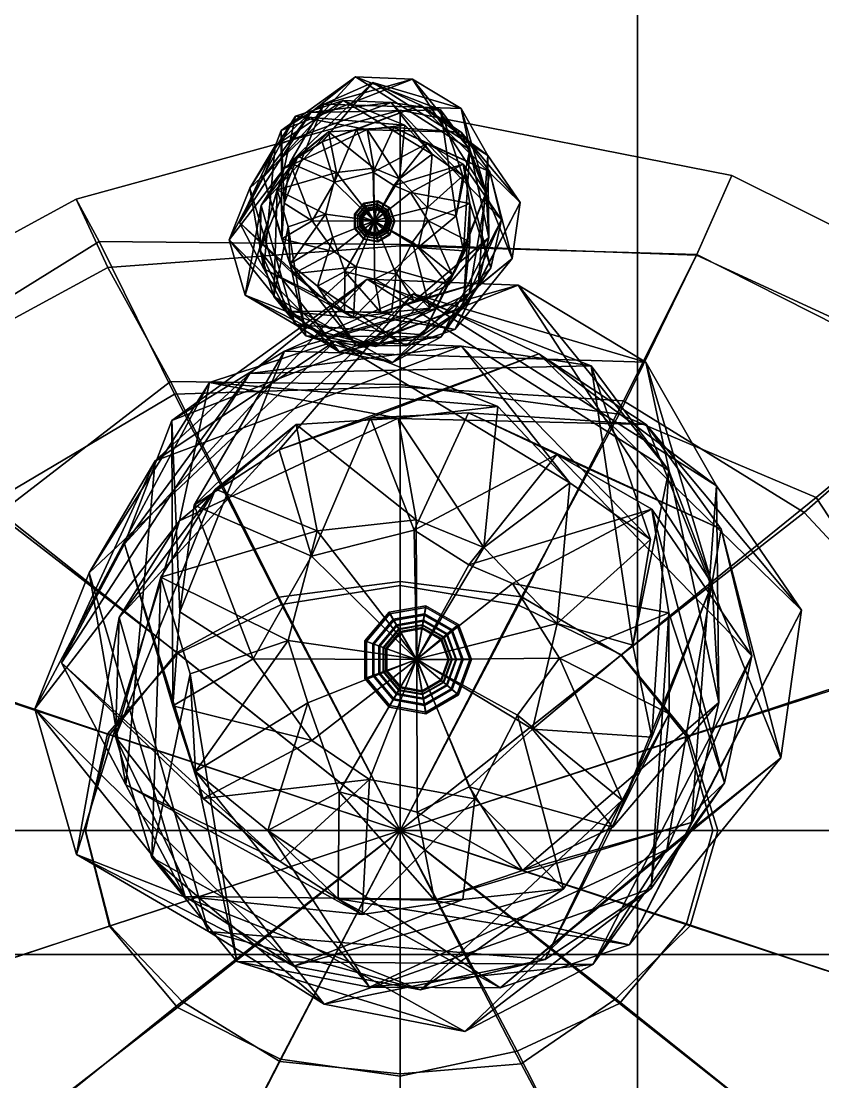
# Model space of a CAD drawing. Extents: x -59 to 52, y -77 to 10.
# Drawn here: x -0.296 to 0.33, y 2.696 to 3.524 of the extents above; entities that cross this region are included whole.
import ezdxf

# ---------------------------------------------------------------- set-up
doc = ezdxf.new("R2010")
doc.units = 0
for name, color, linetype in [('LITTLE_ISLAD.1', 211, 'CONTINUOUS'), ('SEA', 201, 'CONTINUOUS'), ('TREES.1', 211, 'CONTINUOUS'), ('TREES.5', 211, 'CONTINUOUS')]:
    doc.layers.add(name, color=color, linetype=linetype)

msp = doc.modelspace()

# ---------------------------------------------------------------- meshes
at = {"layer": 'LITTLE_ISLAD.1'}
mesh = msp.add_polyface(dxfattribs=at)
corners = [(0, 2.8921, -0.8396), (0, 2.8921, -0.6602), (0.244, 2.8921, -0.7824), (0.2236, 2.9652, -0.7461), (0.1726, 3.0289, -0.7832), (0.0946, 3.0744, -0.8391), (0, 3.0863, -0.794), (-0.0945, 3.0743, -0.8358), (-0.1741, 3.0309, -0.8238), (-0.2268, 2.9668, -0.8102), (-0.2456, 2.8921, -0.8124), (-0.2268, 2.8173, -0.8104), (-0.1737, 2.7538, -0.813), (-0.0934, 2.7134, -0.7821), (0, 2.7003, -0.7585), (0.0913, 2.7197, -0.6852), (0.1711, 2.757, -0.7474), (0.2234, 2.8191, -0.7418), (0.45, 2.8921, -0.7621), (0.408, 3.0244, -0.703), (0.3246, 3.1521, -0.8264), (0.1708, 3.2171, -0.7341), (0, 3.2402, -0.7125), (-0.1792, 3.2426, -0.8957), (-0.3139, 3.1388, -0.7186), (-0.4182, 3.0297, -0.7806), (-0.4615, 2.8921, -0.8422), (-0.4178, 2.7546, -0.7775), (-0.3139, 2.6454, -0.718), (-0.1743, 2.5564, -0.8015), (0, 2.5368, -0.7544), (0.1739, 2.5577, -0.7933), (0.3168, 2.6417, -0.7481), (0.4196, 2.7537, -0.7915), (0.5837, 2.8921, -0.729), (0.5604, 3.0791, -0.7973), (0.4314, 3.2406, -0.8087), (0.2315, 3.3416, -0.7933), (0, 3.3485, -0.7177), (-0.2281, 3.3316, -0.7663), (-0.4203, 3.2271, -0.7611), (-0.5597, 3.0787, -0.7949), (-0.5829, 2.8921, -0.7265), (-0.5559, 2.7074, -0.7825), (-0.4184, 2.5595, -0.7525), (-0.2161, 2.4882, -0.6693), (0, 2.4478, -0.6871), (0.2293, 2.4488, -0.7763), (0.4066, 2.5739, -0.7019), (0.545, 2.7129, -0.7474), (0.6231, 2.8921, -0.7175), (0.5974, 3.0898, -0.7175), (0.4846, 3.2909, -0.7175), (0.2589, 3.4033, -0.7175), (0, 3.4545, -0.7175), (-0.2527, 3.3849, -0.7175), (-0.4664, 3.2686, -0.7175), (-0.6271, 3.1047, -0.7175), (-0.6552, 2.8921, -0.7175), (-0.6622, 2.6618, -0.7175), (-0.4115, 2.5825, -0.7175), (-0.2764, 2.3291, -0.7175), (0, 2.3546, -0.7175), (0.2384, 2.4414, -0.7175), (0.5034, 2.4704, -0.7175), (0.5541, 2.7161, -0.7175), (0.5854, 2.8921, -0.7012), (0.5336, 3.0654, -0.7249), (0.4363, 3.2468, -0.6049), (0.2313, 3.3411, -0.6432), (0, 3.3495, -0.7148), (-0.2349, 3.3519, -0.6139), (-0.4255, 3.2335, -0.6515), (-0.5373, 3.0673, -0.7126), (-0.5798, 2.8921, -0.7179), (-0.56, 2.7053, -0.6391), (-0.4126, 2.5665, -0.7072), (-0.225, 2.4616, -0.6936), (0, 2.4265, -0.6944), (0.2178, 2.4832, -0.7522), (0.4276, 2.5481, -0.6425), (0.5489, 2.7109, -0.6752), (0.4546, 2.8921, -0.6405), (0.4182, 3.0298, -0.6543), (0.3152, 3.1404, -0.7036), (0.1743, 3.2276, -0.6342), (0, 3.2383, -0.734), (-0.1759, 3.2327, -0.6021), (-0.3205, 3.147, -0.6495), (-0.4273, 3.0345, -0.5851), (-0.4587, 2.8921, -0.6121), (-0.4209, 2.753, -0.6335), (-0.3205, 2.6371, -0.6494), (-0.1757, 2.5522, -0.6065), (0, 2.5461, -0.7352), (0.1719, 2.5637, -0.6793), (0.3168, 2.6417, -0.6872), (0.4185, 2.7542, -0.652), (0.248, 2.8921, -0.5922), (0.2249, 2.9658, -0.6587), (0.1727, 3.0291, -0.6464), (0.0924, 3.0679, -0.688), (0, 3.0834, -0.676), (-0.0926, 3.0684, -0.6811), (-0.1735, 3.0301, -0.6296), (-0.2283, 2.9676, -0.605), (-0.2454, 2.8921, -0.6291), (-0.2263, 2.8176, -0.6362), (-0.1701, 2.7584, -0.7016), (-0.0939, 2.7117, -0.63), (0, 2.7019, -0.6896), (0.0945, 2.7099, -0.6064), (0.1684, 2.7605, -0.7359), (0.2264, 2.8175, -0.635)]
mesh.append_faces([[corners[k] for k in face] for face in [(2, 18, 19, 3), (3, 19, 20, 4), (4, 20, 21, 5), (5, 21, 22, 6), (6, 22, 23, 7), (7, 23, 24, 8), (8, 24, 25, 9), (9, 25, 26, 10), (10, 26, 27, 11), (11, 27, 28, 12), (12, 28, 29, 13), (13, 29, 30, 14), (14, 30, 31, 15), (15, 31, 32, 16), (16, 32, 33, 17), (17, 33, 18, 2), (18, 34, 35, 19), (19, 35, 36, 20), (20, 36, 37, 21), (21, 37, 38, 22), (22, 38, 39, 23), (23, 39, 40, 24), (24, 40, 41, 25), (25, 41, 42, 26), (26, 42, 43, 27), (27, 43, 44, 28), (28, 44, 45, 29), (29, 45, 46, 30), (30, 46, 47, 31), (31, 47, 48, 32), (32, 48, 49, 33), (33, 49, 34, 18), (34, 50, 51, 35), (35, 51, 52, 36), (36, 52, 53, 37), (37, 53, 54, 38), (38, 54, 55, 39), (39, 55, 56, 40), (40, 56, 57, 41), (41, 57, 58, 42), (42, 58, 59, 43), (43, 59, 60, 44), (44, 60, 61, 45), (45, 61, 62, 46), (46, 62, 63, 47), (47, 63, 64, 48), (48, 64, 65, 49), (49, 65, 50, 34), (50, 66, 67, 51), (51, 67, 68, 52), (52, 68, 69, 53), (53, 69, 70, 54), (54, 70, 71, 55), (55, 71, 72, 56), (56, 72, 73, 57), (57, 73, 74, 58), (58, 74, 75, 59), (59, 75, 76, 60), (60, 76, 77, 61), (61, 77, 78, 62), (62, 78, 79, 63), (63, 79, 80, 64), (64, 80, 81, 65), (65, 81, 66, 50), (66, 82, 83, 67), (67, 83, 84, 68), (68, 84, 85, 69), (69, 85, 86, 70), (70, 86, 87, 71), (71, 87, 88, 72), (72, 88, 89, 73), (73, 89, 90, 74), (74, 90, 91, 75), (75, 91, 92, 76), (76, 92, 93, 77), (77, 93, 94, 78), (78, 94, 95, 79), (79, 95, 96, 80), (80, 96, 97, 81), (81, 97, 82, 66), (82, 98, 99, 83), (83, 99, 100, 84), (84, 100, 101, 85), (85, 101, 102, 86), (86, 102, 103, 87), (87, 103, 104, 88), (88, 104, 105, 89), (89, 105, 106, 90), (90, 106, 107, 91), (91, 107, 108, 92), (92, 108, 109, 93), (93, 109, 110, 94), (94, 110, 111, 95), (95, 111, 112, 96), (96, 112, 113, 97), (97, 113, 98, 82), (0, 2, 3, 3), (99, 98, 1, 1), (0, 3, 4, 4), (100, 99, 1, 1), (0, 4, 5, 5), (101, 100, 1, 1), (0, 5, 6, 6), (102, 101, 1, 1), (0, 6, 7, 7), (103, 102, 1, 1), (0, 7, 8, 8), (104, 103, 1, 1), (0, 8, 9, 9), (105, 104, 1, 1), (0, 9, 10, 10), (106, 105, 1, 1), (0, 10, 11, 11), (107, 106, 1, 1), (0, 11, 12, 12), (108, 107, 1, 1), (0, 12, 13, 13), (109, 108, 1, 1), (0, 13, 14, 14), (110, 109, 1, 1), (0, 14, 15, 15), (111, 110, 1, 1), (0, 15, 16, 16), (112, 111, 1, 1), (0, 16, 17, 17), (113, 112, 1, 1), (0, 17, 2, 2), (98, 113, 1, 1)]])
at = {"layer": 'SEA'}
mesh = msp.add_polyface(dxfattribs=at)
corners = [(0.1852, 0.1291, -0.7673), (0.1852, 1.4622, -0.6828), (-0.7997, 1.4622, -0.7347), (-0.7997, 0.1291, -0.7478), (10.0348, 1.4622, -0.8378), (10.0348, 2.7953, -0.899), (9.0498, 2.7953, -0.9385), (9.0498, 1.4622, -0.8219), (8.0649, 2.7953, -0.7198), (8.0649, 1.4622, -0.7452), (7.0799, 2.7953, -0.6403), (7.0799, 1.4622, -1.0083), (6.095, 2.7953, -0.8156), (6.095, 1.4622, -0.8236), (5.11, 2.7953, -0.8615), (5.11, 1.4622, -0.9927), (4.125, 2.7953, -0.8575), (4.125, 1.4622, -0.9884), (3.1401, 2.7953, -0.8333), (3.1401, 1.4622, -0.8224), (2.1551, 2.7953, -0.7378), (2.1551, 1.4622, -0.6866), (1.1702, 2.7953, -0.8473), (1.1702, 1.4622, -0.7746), (0.1852, 2.7953, -0.8369), (-0.7997, 2.7953, -0.6476), (10.0348, 4.1284, -0.798), (9.0498, 4.1284, -0.7551), (8.0649, 4.1284, -0.8765), (7.0799, 4.1284, -0.7673), (6.095, 4.1284, -0.759), (5.11, 4.1284, -0.7756), (4.125, 4.1284, -0.7698), (3.1401, 4.1284, -0.8476), (2.1551, 4.1284, -0.7077), (1.1702, 4.1284, -1.0001), (0.1852, 4.1284, -0.7206), (-0.7997, 4.1284, -0.8312), (10.0348, 5.4614, -0.8298), (9.0498, 5.4614, -0.873), (8.0649, 5.4614, -0.72), (7.0799, 5.4614, -0.697), (6.095, 5.4614, -0.9402), (5.11, 5.4614, -0.8185), (4.125, 5.4614, -0.7881), (3.1401, 5.4614, -0.8711), (2.1551, 5.4614, -0.8897), (1.1702, 5.4614, -0.8294), (0.1852, 5.4614, -0.7461), (-0.7997, 5.4614, -0.93), (10.0348, 6.7945, -1.036), (9.0498, 6.7945, -0.7426), (8.0649, 6.7945, -0.7461), (7.0799, 6.7945, -0.8321), (6.095, 6.7945, -0.9402), (5.11, 6.7945, -0.8284), (4.125, 6.7945, -0.7326), (3.1401, 6.7945, -0.9716), (2.1551, 6.7945, -0.7812), (1.1702, 6.7945, -0.7854), (0.1852, 6.7945, -0.7963), (-0.7997, 6.7945, -0.7285), (10.0348, 8.1276, -0.7195), (9.0498, 8.1276, -0.9201), (8.0649, 8.1276, -0.8103), (7.0799, 8.1276, -0.809), (6.095, 8.1276, -0.876), (5.11, 8.1276, -0.7745), (4.125, 8.1276, -0.7311), (3.1401, 8.1276, -0.7363), (2.1551, 8.1276, -0.7918), (1.1702, 8.1276, -0.8112), (0.1852, 8.1276, -0.8718), (-0.7997, 8.1276, -0.6852)]
mesh.append_faces([[corners[k] for k in face] for face in [(0, 1, 2, 3), (4, 5, 6, 7), (7, 6, 8, 9), (9, 8, 10, 11), (11, 10, 12, 13), (13, 12, 14, 15), (15, 14, 16, 17), (17, 16, 18, 19), (19, 18, 20, 21), (21, 20, 22, 23), (23, 22, 24, 1), (1, 24, 25, 2), (5, 26, 27, 6), (6, 27, 28, 8), (8, 28, 29, 10), (10, 29, 30, 12), (12, 30, 31, 14), (14, 31, 32, 16), (16, 32, 33, 18), (18, 33, 34, 20), (20, 34, 35, 22), (22, 35, 36, 24), (24, 36, 37, 25), (26, 38, 39, 27), (27, 39, 40, 28), (28, 40, 41, 29), (29, 41, 42, 30), (30, 42, 43, 31), (31, 43, 44, 32), (32, 44, 45, 33), (33, 45, 46, 34), (34, 46, 47, 35), (35, 47, 48, 36), (36, 48, 49, 37), (38, 50, 51, 39), (39, 51, 52, 40), (40, 52, 53, 41), (41, 53, 54, 42), (42, 54, 55, 43), (43, 55, 56, 44), (44, 56, 57, 45), (45, 57, 58, 46), (46, 58, 59, 47), (47, 59, 60, 48), (48, 60, 61, 49), (50, 62, 63, 51), (51, 63, 64, 52), (52, 64, 65, 53), (53, 65, 66, 54), (54, 66, 67, 55), (55, 67, 68, 56), (56, 68, 69, 57), (57, 69, 70, 58), (58, 70, 71, 59), (59, 71, 72, 60), (60, 72, 73, 61)]])
at = {"layer": 'TREES.1'}
mesh = msp.add_polyface(dxfattribs=at)
corners = [(-0.0204, 3.4091, -0.5148), (-0.0257, 3.4392, -0.4736), (-0.0559, 3.4374, -0.4773), (-0.0497, 3.4058, -0.5237), (-0.0798, 3.4182, -0.4769), (-0.096, 3.3921, -0.478), (0.0037, 3.4427, -0.4772), (-0.0444, 3.462, -0.418), (-0.0816, 3.4498, -0.4188), (-0.0905, 3.4088, -0.4154), (-0.1083, 3.3801, -0.4166), (0.0315, 3.4547, -0.4186), (-0.0348, 3.4804, -0.3499), (-0.0696, 3.4525, -0.3511), (-0.007, 3.4605, -0.4174), (-0.0976, 3.4266, -0.3512), (-0.1172, 3.3934, -0.3509), (-0.1333, 3.3531, -0.3499), (0.0098, 3.4786, -0.3498), (-0.0594, 3.459, -0.2825), (-0.0927, 3.4385, -0.2819), (-0.1067, 3.402, -0.2844), (-0.1254, 3.3667, -0.2807), (0.0476, 3.4558, -0.3501), (-0.0212, 3.4761, -0.2797), (-0.0861, 3.4134, -0.2223), (-0.0904, 3.3818, -0.2276), (0.0159, 3.4582, -0.283), (-0.0339, 3.4392, -0.2269), (-0.0609, 3.4298, -0.226), (-0.0513, 3.3983, -0.1835), (-0.0686, 3.3679, -0.1778), (-0.021, 3.4061, -0.1899), (-0.0202, 3.3679, -0.5181), (-0.0049, 3.4408, -0.2257), (-0.0583, 3.3733, -0.5107), (-0.1094, 3.3448, -0.4171), (-0.0924, 3.354, -0.2266)]
mesh.append_faces([[corners[k] for k in face] for face in [(0, 1, 2, 2), (3, 2, 4, 4), (3, 4, 5, 5), (6, 7, 8, 8), (1, 8, 9, 9), (2, 9, 10, 10), (11, 12, 13, 13), (14, 13, 15, 15), (7, 15, 16, 16), (8, 16, 17, 17), (18, 19, 20, 20), (12, 20, 21, 21), (13, 21, 22, 22), (23, 24, 19, 19), (19, 25, 26, 26), (27, 28, 29, 29), (24, 29, 25, 25), (25, 30, 31, 31), (28, 32, 30, 30), (25, 31, 26, 26), (28, 30, 29, 29), (33, 0, 3, 3), (34, 32, 28, 28), (29, 30, 25, 25), (0, 2, 3, 3), (24, 25, 19, 19), (3, 5, 35, 35), (6, 8, 1, 1), (1, 9, 2, 2), (2, 10, 4, 4), (4, 36, 5, 5), (14, 15, 7, 7), (7, 16, 8, 8), (8, 17, 9, 9), (18, 20, 12, 12), (12, 21, 13, 13), (13, 22, 15, 15), (19, 26, 20, 20), (20, 37, 21, 21)]])
mesh = msp.add_polyface(dxfattribs=at)
corners = [(-0.0203, 3.3677, -0.6849), (-0.0041, 3.3677, -0.6849), (-0.0079, 3.3781, -0.6849), (-0.0041, 3.3677, -0.6849), (-0.0065, 3.3677, -0.6611), (-0.0097, 3.3765, -0.6611), (-0.0079, 3.3781, -0.6849), (-0.0084, 3.3677, -0.6374), (-0.0112, 3.3753, -0.6374), (-0.0098, 3.3677, -0.6137), (-0.0122, 3.3744, -0.6137), (-0.0106, 3.3677, -0.59), (-0.0129, 3.3739, -0.59), (-0.0109, 3.3677, -0.5662), (-0.0131, 3.3737, -0.5662), (-0.0107, 3.3677, -0.5425), (-0.013, 3.3738, -0.5425), (-0.01, 3.3677, -0.5188), (-0.0124, 3.3743, -0.5188), (-0.0087, 3.3677, -0.495), (-0.0114, 3.3751, -0.495), (-0.0069, 3.3677, -0.4713), (-0.01, 3.3763, -0.4713), (-0.0046, 3.3677, -0.4476), (-0.0082, 3.3778, -0.4476), (-0.0046, 3.3677, -0.4476), (-0.0203, 3.3677, -0.4476), (-0.0082, 3.3778, -0.4476), (-0.0175, 3.3837, -0.6849), (-0.0179, 3.3813, -0.6611), (-0.0175, 3.3837, -0.6849), (-0.0182, 3.3794, -0.6374), (-0.0185, 3.378, -0.6137), (-0.0186, 3.3772, -0.59), (-0.0187, 3.3769, -0.5662), (-0.0186, 3.3771, -0.5425), (-0.0185, 3.3778, -0.5188), (-0.0183, 3.3791, -0.495), (-0.018, 3.3809, -0.4713), (-0.0176, 3.3832, -0.4476), (-0.0176, 3.3832, -0.4476), (-0.0004, 3.4009, -0.5111), (0.0037, 3.4427, -0.4772), (-0.0257, 3.4392, -0.4736), (0.0251, 3.42, -0.4721), (-0.007, 3.4605, -0.4174), (-0.0444, 3.462, -0.418), (0.0544, 3.4237, -0.4173), (0.0098, 3.4786, -0.3498), (-0.0348, 3.4804, -0.3499), (0.0477, 3.4373, -0.2831), (-0.0049, 3.4408, -0.2257), (-0.0339, 3.4392, -0.2269), (0.0212, 3.4285, -0.2265), (-0.021, 3.4061, -0.1899), (-0.0048, 3.3957, -0.197), (-0.0202, 3.3679, -0.5181), (-0.0204, 3.4091, -0.5148), (0.0159, 3.4582, -0.283), (-0.0609, 3.4298, -0.226), (-0.0212, 3.4761, -0.2797), (0.0082, 3.3902, -0.1924), (0.022, 3.3681, -0.1853), (-0.0203, 3.3677, -0.175), (0.0315, 3.4547, -0.4186), (-0.0696, 3.4525, -0.3511)]
mesh.append_faces([[corners[k] for k in face] for face in [(0, 1, 2, 2), (3, 4, 5, 6), (4, 7, 8, 5), (7, 9, 10, 8), (9, 11, 12, 10), (11, 13, 14, 12), (13, 15, 16, 14), (15, 17, 18, 16), (17, 19, 20, 18), (19, 21, 22, 20), (21, 23, 24, 22), (25, 26, 27, 27), (0, 2, 28, 28), (6, 5, 29, 30), (5, 8, 31, 29), (8, 10, 32, 31), (10, 12, 33, 32), (12, 14, 34, 33), (14, 16, 35, 34), (16, 18, 36, 35), (18, 20, 37, 36), (20, 22, 38, 37), (22, 24, 39, 38), (27, 26, 40, 40), (41, 42, 43, 43), (44, 45, 46, 46), (47, 48, 49, 49), (50, 51, 52, 52), (53, 54, 51, 51), (53, 55, 54, 54), (56, 41, 57, 57), (58, 59, 60, 60), (61, 62, 63, 63), (55, 61, 63, 63), (54, 55, 63, 63), (41, 43, 57, 57), (44, 46, 42, 42), (64, 65, 45, 45)]])
mesh = msp.add_polyface(dxfattribs=at)
corners = [(0.0214, 3.3784, -0.5168), (0.0437, 3.3719, -0.4692), (0.049, 3.4032, -0.4768), (0.0251, 3.42, -0.4721), (-0.0004, 3.4009, -0.5111), (0.0037, 3.4427, -0.4772), (0.0544, 3.4237, -0.4173), (0.0315, 3.4547, -0.4186), (-0.007, 3.4605, -0.4174), (0.0494, 3.3447, -0.4746), (0.0672, 3.3902, -0.4168), (0.0611, 3.3195, -0.4175), (0.0937, 3.3823, -0.3498), (0.0685, 3.4191, -0.3508), (0.0693, 3.355, -0.4169), (0.0476, 3.4558, -0.3501), (0.0098, 3.4786, -0.3498), (0.0538, 3.3114, -0.3515), (0.079, 3.3688, -0.2825), (0.0699, 3.4063, -0.2829), (0.0875, 3.3386, -0.35), (0.0477, 3.4373, -0.2831), (0.0159, 3.4582, -0.283), (-0.0212, 3.4761, -0.2797), (0.0709, 3.3312, -0.2828), (0.0544, 3.3815, -0.2249), (0.0493, 3.4122, -0.2207), (0.0212, 3.4285, -0.2265), (-0.0049, 3.4408, -0.2257), (0.0082, 3.3902, -0.1924), (0.022, 3.3681, -0.1853), (-0.0048, 3.3957, -0.197), (-0.0202, 3.3679, -0.5181), (0.0544, 3.3517, -0.2247), (0.0141, 3.3471, -0.5128), (-0.0339, 3.4392, -0.2269), (-0.0348, 3.4804, -0.3499), (-0.0594, 3.459, -0.2825)]
mesh.append_faces([[corners[k] for k in face] for face in [(0, 1, 2, 2), (0, 2, 3, 3), (4, 3, 5, 5), (1, 6, 7, 7), (2, 7, 8, 8), (9, 10, 6, 6), (11, 12, 13, 13), (14, 13, 15, 15), (10, 15, 16, 16), (17, 18, 19, 19), (20, 19, 21, 21), (12, 21, 22, 22), (13, 22, 23, 23), (24, 25, 26, 26), (18, 26, 27, 27), (19, 27, 28, 28), (24, 26, 18, 18), (25, 29, 26, 26), (25, 30, 29, 29), (26, 29, 31, 31), (32, 0, 4, 4), (18, 27, 19, 19), (26, 31, 27, 27), (19, 28, 21, 21), (33, 30, 25, 25), (32, 34, 0, 0), (0, 3, 4, 4), (21, 35, 22, 22), (34, 1, 0, 0), (1, 7, 2, 2), (2, 8, 3, 3), (9, 6, 1, 1), (6, 36, 7, 7), (14, 15, 10, 10), (10, 16, 6, 6), (20, 21, 12, 12), (12, 22, 13, 13), (13, 23, 15, 15), (15, 37, 16, 16)]])
mesh = msp.add_polyface(dxfattribs=at)
corners = [(-0.0203, 3.3677, -0.6849), (-0.0175, 3.3837, -0.6849), (-0.0284, 3.3817, -0.6849), (-0.0175, 3.3837, -0.6849), (-0.0179, 3.3813, -0.6611), (-0.0272, 3.3796, -0.6611), (-0.0284, 3.3817, -0.6849), (-0.0182, 3.3794, -0.6374), (-0.0262, 3.378, -0.6374), (-0.0185, 3.378, -0.6137), (-0.0255, 3.3768, -0.6137), (-0.0186, 3.3772, -0.59), (-0.0251, 3.376, -0.59), (-0.0187, 3.3769, -0.5662), (-0.025, 3.3758, -0.5662), (-0.0186, 3.3771, -0.5425), (-0.0251, 3.3759, -0.5425), (-0.0185, 3.3778, -0.5188), (-0.0254, 3.3766, -0.5188), (-0.0183, 3.3791, -0.495), (-0.0261, 3.3777, -0.495), (-0.018, 3.3809, -0.4713), (-0.027, 3.3793, -0.4713), (-0.0176, 3.3832, -0.4476), (-0.0282, 3.3813, -0.4476), (-0.0176, 3.3832, -0.4476), (-0.0203, 3.3677, -0.4476), (-0.0282, 3.3813, -0.4476), (-0.0355, 3.3732, -0.6849), (-0.0333, 3.3724, -0.6611), (-0.0355, 3.3732, -0.6849), (-0.0315, 3.3717, -0.6374), (-0.0302, 3.3713, -0.6137), (-0.0294, 3.371, -0.59), (-0.0291, 3.3709, -0.5662), (-0.0293, 3.3709, -0.5425), (-0.03, 3.3712, -0.5188), (-0.0312, 3.3716, -0.495), (-0.0329, 3.3722, -0.4713), (-0.0351, 3.373, -0.4476), (-0.0351, 3.373, -0.4476), (-0.0302, 3.3641, -0.6137), (-0.0315, 3.3636, -0.6374), (-0.0294, 3.3644, -0.59), (-0.0291, 3.3645, -0.5662), (-0.0293, 3.3644, -0.5425), (-0.0312, 3.3637, -0.495), (-0.03, 3.3641, -0.5188), (-0.0351, 3.3623, -0.4476), (-0.0329, 3.3631, -0.4713), (-0.0583, 3.3733, -0.5107), (-0.096, 3.3921, -0.478), (-0.0873, 3.3634, -0.4716), (-0.0798, 3.4182, -0.4769), (-0.1083, 3.3801, -0.4166), (-0.1094, 3.3448, -0.4171), (-0.0927, 3.4385, -0.2819), (-0.0904, 3.3818, -0.2276), (-0.0924, 3.354, -0.2266), (-0.0686, 3.3679, -0.1778), (-0.0513, 3.3983, -0.1835), (-0.0203, 3.3677, -0.175), (-0.0202, 3.3679, -0.5181), (-0.0497, 3.4058, -0.5237), (-0.021, 3.4061, -0.1899), (-0.0905, 3.4088, -0.4154), (-0.121, 3.3099, -0.3497), (-0.0976, 3.4266, -0.3512), (-0.1064, 3.3306, -0.2842), (-0.1172, 3.3934, -0.3509)]
mesh.append_faces([[corners[k] for k in face] for face in [(0, 1, 2, 2), (3, 4, 5, 6), (4, 7, 8, 5), (7, 9, 10, 8), (9, 11, 12, 10), (11, 13, 14, 12), (13, 15, 16, 14), (15, 17, 18, 16), (17, 19, 20, 18), (19, 21, 22, 20), (21, 23, 24, 22), (25, 26, 27, 27), (0, 2, 28, 28), (6, 5, 29, 30), (5, 8, 31, 29), (8, 10, 32, 31), (10, 12, 33, 32), (12, 14, 34, 33), (14, 16, 35, 34), (16, 18, 36, 35), (18, 20, 37, 36), (20, 22, 38, 37), (22, 24, 39, 38), (27, 26, 40, 40), (31, 32, 41, 42), (32, 33, 43, 41), (33, 34, 44, 43), (34, 35, 45, 44), (36, 37, 46, 47), (38, 39, 48, 49), (50, 51, 52, 52), (53, 54, 55, 55), (56, 57, 58, 58), (59, 60, 61, 61), (62, 63, 50, 50), (60, 64, 61, 61), (65, 66, 54, 54), (67, 68, 69, 69)]])
mesh = msp.add_polyface(dxfattribs=at)
corners = [(-0.0583, 3.3733, -0.5107), (-0.0873, 3.3634, -0.4716), (-0.0857, 3.3345, -0.4745), (-0.0525, 3.3549, -0.5053), (-0.0644, 3.3171, -0.4709), (-0.0432, 3.3285, -0.5198), (-0.0435, 3.2969, -0.4752), (-0.096, 3.3921, -0.478), (-0.1094, 3.3448, -0.4171), (-0.0986, 3.309, -0.4181), (-0.0735, 3.2783, -0.4191), (-0.0343, 3.2707, -0.4181), (-0.0905, 3.4088, -0.4154), (-0.1333, 3.3531, -0.3499), (-0.121, 3.3099, -0.3497), (-0.1083, 3.3801, -0.4166), (-0.0818, 3.2871, -0.3509), (-0.0476, 3.2657, -0.3505), (-0.0976, 3.4266, -0.3512), (-0.1254, 3.3667, -0.2807), (-0.1064, 3.3306, -0.2842), (-0.1172, 3.3934, -0.3509), (-0.0887, 3.2975, -0.2829), (-0.0566, 3.2769, -0.2829), (-0.0191, 3.2699, -0.283), (-0.1067, 3.402, -0.2844), (-0.0924, 3.354, -0.2266), (-0.0834, 3.3266, -0.2253), (-0.0607, 3.3078, -0.2272), (-0.0364, 3.2922, -0.2242), (-0.0686, 3.3679, -0.1778), (-0.0512, 3.3437, -0.189), (-0.0342, 3.3322, -0.1903), (-0.0202, 3.3679, -0.5181), (-0.0904, 3.3818, -0.2276), (-0.006, 3.2575, -0.3501), (-0.0066, 3.2966, -0.2271)]
mesh.append_faces([[corners[k] for k in face] for face in [(0, 1, 2, 2), (3, 2, 4, 4), (5, 4, 6, 6), (7, 8, 9, 9), (1, 9, 10, 10), (2, 10, 11, 11), (12, 13, 14, 14), (15, 14, 16, 16), (8, 16, 17, 17), (18, 19, 20, 20), (21, 20, 22, 22), (13, 22, 23, 23), (14, 23, 24, 24), (25, 26, 27, 27), (19, 27, 28, 28), (20, 28, 29, 29), (26, 30, 31, 31), (27, 31, 32, 32), (26, 31, 27, 27), (33, 0, 3, 3), (27, 32, 28, 28), (28, 32, 29, 29), (34, 30, 26, 26), (0, 2, 3, 3), (3, 4, 5, 5), (7, 9, 1, 1), (1, 10, 2, 2), (2, 11, 4, 4), (15, 16, 8, 8), (8, 17, 9, 9), (9, 35, 10, 10), (21, 22, 13, 13), (13, 23, 14, 14), (14, 24, 16, 16), (25, 27, 19, 19), (19, 28, 20, 20), (20, 29, 22, 22), (22, 36, 23, 23)]])
mesh = msp.add_polyface(dxfattribs=at)
corners = [(-0.0201, 3.3225, -0.5199), (-0.015, 3.2965, -0.4734), (0.0111, 3.3053, -0.4725), (-0.0047, 3.33, -0.5139), (0.0378, 3.318, -0.4762), (0.0141, 3.3471, -0.5128), (0.0494, 3.3447, -0.4746), (0.0437, 3.3719, -0.4692), (-0.0435, 3.2969, -0.4752), (0.0044, 3.2705, -0.4185), (0.0427, 3.2832, -0.4193), (0.0611, 3.3195, -0.4175), (0.0693, 3.355, -0.4169), (0.0672, 3.3902, -0.4168), (-0.0343, 3.2707, -0.4181), (0.0319, 3.2773, -0.3506), (0.0538, 3.3114, -0.3515), (0.0875, 3.3386, -0.35), (0.0937, 3.3823, -0.3498), (-0.0476, 3.2657, -0.3505), (0.0178, 3.2789, -0.2833), (0.0492, 3.2999, -0.2832), (-0.006, 3.2575, -0.3501), (0.0709, 3.3312, -0.2828), (0.079, 3.3688, -0.2825), (-0.0191, 3.2699, -0.283), (0.0233, 3.2997, -0.222), (0.0406, 3.3261, -0.2264), (0.0544, 3.3517, -0.2247), (0.0544, 3.3815, -0.2249), (-0.003, 3.3265, -0.1823), (0.0096, 3.3513, -0.1952), (0.022, 3.3681, -0.1853), (-0.0066, 3.2966, -0.2271), (-0.0203, 3.3677, -0.175), (-0.0202, 3.3679, -0.5181), (0.0685, 3.4191, -0.3508), (0.0699, 3.4063, -0.2829)]
mesh.append_faces([[corners[k] for k in face] for face in [(0, 1, 2, 2), (3, 2, 4, 4), (5, 4, 6, 6), (5, 6, 7, 7), (8, 9, 10, 10), (1, 10, 11, 11), (2, 11, 12, 12), (4, 12, 13, 13), (14, 15, 16, 16), (9, 16, 17, 17), (10, 17, 18, 18), (19, 20, 21, 21), (22, 21, 23, 23), (15, 23, 24, 24), (25, 26, 27, 27), (20, 27, 28, 28), (21, 28, 29, 29), (26, 30, 31, 31), (27, 31, 32, 32), (27, 32, 28, 28), (33, 30, 26, 26), (32, 31, 34, 34), (20, 28, 21, 21), (35, 3, 5, 5), (26, 31, 27, 27), (21, 29, 23, 23), (3, 4, 5, 5), (1, 11, 2, 2), (2, 12, 4, 4), (4, 13, 6, 6), (14, 16, 9, 9), (9, 17, 10, 10), (10, 18, 11, 11), (11, 36, 12, 12), (19, 21, 22, 22), (22, 23, 15, 15), (15, 24, 16, 16), (16, 37, 17, 17), (25, 27, 20, 20)]])
mesh = msp.add_polyface(dxfattribs=at)
corners = [(-0.0203, 3.3677, -0.6849), (-0.0355, 3.3732, -0.6849), (-0.0355, 3.3621, -0.6849), (-0.0355, 3.3732, -0.6849), (-0.0333, 3.3724, -0.6611), (-0.0333, 3.3629, -0.6611), (-0.0355, 3.3621, -0.6849), (-0.0315, 3.3717, -0.6374), (-0.0315, 3.3636, -0.6374), (-0.0293, 3.3709, -0.5425), (-0.03, 3.3712, -0.5188), (-0.03, 3.3641, -0.5188), (-0.0293, 3.3644, -0.5425), (-0.0312, 3.3716, -0.495), (-0.0329, 3.3722, -0.4713), (-0.0329, 3.3631, -0.4713), (-0.0312, 3.3637, -0.495), (-0.0351, 3.373, -0.4476), (-0.0203, 3.3677, -0.4476), (-0.0351, 3.3623, -0.4476), (-0.0284, 3.3536, -0.6849), (-0.0272, 3.3557, -0.6611), (-0.0284, 3.3536, -0.6849), (-0.0262, 3.3574, -0.6374), (-0.0302, 3.3641, -0.6137), (-0.0255, 3.3586, -0.6137), (-0.0294, 3.3644, -0.59), (-0.0251, 3.3593, -0.59), (-0.0291, 3.3645, -0.5662), (-0.025, 3.3596, -0.5662), (-0.0251, 3.3594, -0.5425), (-0.0254, 3.3587, -0.5188), (-0.0261, 3.3576, -0.495), (-0.027, 3.3561, -0.4713), (-0.0351, 3.3623, -0.4476), (-0.0282, 3.354, -0.4476), (-0.0282, 3.354, -0.4476), (-0.0179, 3.3541, -0.6611), (-0.0175, 3.3517, -0.6849), (-0.0182, 3.356, -0.6374), (-0.0185, 3.3573, -0.6137), (-0.0186, 3.3581, -0.59), (-0.0187, 3.3585, -0.5662), (-0.0185, 3.3575, -0.5188), (-0.0186, 3.3582, -0.5425), (-0.0183, 3.3563, -0.495), (-0.018, 3.3545, -0.4713), (-0.0176, 3.3522, -0.4476), (-0.0432, 3.3285, -0.5198), (-0.0435, 3.2969, -0.4752), (-0.015, 3.2965, -0.4734), (-0.0644, 3.3171, -0.4709), (-0.0343, 3.2707, -0.4181), (0.0044, 3.2705, -0.4185), (-0.0986, 3.309, -0.4181), (-0.0476, 3.2657, -0.3505), (-0.006, 3.2575, -0.3501), (-0.0887, 3.2975, -0.2829), (-0.0364, 3.2922, -0.2242), (-0.0066, 3.2966, -0.2271), (-0.0512, 3.3437, -0.189), (-0.0686, 3.3679, -0.1778), (-0.0203, 3.3677, -0.175), (-0.0342, 3.3322, -0.1903), (-0.0202, 3.3679, -0.5181), (-0.0525, 3.3549, -0.5053), (-0.0201, 3.3225, -0.5199), (-0.0735, 3.2783, -0.4191), (0.0319, 3.2773, -0.3506), (-0.0818, 3.2871, -0.3509), (0.0178, 3.2789, -0.2833)]
mesh.append_faces([[corners[k] for k in face] for face in [(0, 1, 2, 2), (3, 4, 5, 6), (4, 7, 8, 5), (9, 10, 11, 12), (13, 14, 15, 16), (17, 18, 19, 19), (0, 2, 20, 20), (6, 5, 21, 22), (5, 8, 23, 21), (8, 24, 25, 23), (24, 26, 27, 25), (26, 28, 29, 27), (28, 12, 30, 29), (12, 11, 31, 30), (11, 16, 32, 31), (16, 15, 33, 32), (15, 34, 35, 33), (19, 18, 36, 36), (22, 21, 37, 38), (21, 23, 39, 37), (23, 25, 40, 39), (25, 27, 41, 40), (27, 29, 42, 41), (30, 31, 43, 44), (31, 32, 45, 43), (32, 33, 46, 45), (33, 35, 47, 46), (48, 49, 50, 50), (51, 52, 53, 53), (54, 55, 56, 56), (57, 58, 59, 59), (60, 61, 62, 62), (63, 60, 62, 62), (64, 65, 48, 48), (64, 48, 66, 66), (48, 50, 66, 66), (51, 53, 49, 49), (67, 68, 52, 52), (69, 70, 55, 55)]])
mesh = msp.add_polyface(dxfattribs=at)
corners = [(-0.0203, 3.3677, -0.6849), (-0.0284, 3.3536, -0.6849), (-0.0175, 3.3517, -0.6849), (-0.025, 3.3596, -0.5662), (-0.0251, 3.3594, -0.5425), (-0.0186, 3.3582, -0.5425), (-0.0187, 3.3585, -0.5662), (-0.0282, 3.354, -0.4476), (-0.0203, 3.3677, -0.4476), (-0.0176, 3.3522, -0.4476), (-0.0079, 3.3572, -0.6849), (-0.0175, 3.3517, -0.6849), (-0.0179, 3.3541, -0.6611), (-0.0097, 3.3588, -0.6611), (-0.0079, 3.3572, -0.6849), (-0.0182, 3.356, -0.6374), (-0.0112, 3.36, -0.6374), (-0.0185, 3.3573, -0.6137), (-0.0122, 3.3609, -0.6137), (-0.0186, 3.3581, -0.59), (-0.0129, 3.3615, -0.59), (-0.0131, 3.3617, -0.5662), (-0.013, 3.3615, -0.5425), (-0.0185, 3.3575, -0.5188), (-0.0124, 3.361, -0.5188), (-0.0183, 3.3563, -0.495), (-0.0114, 3.3602, -0.495), (-0.018, 3.3545, -0.4713), (-0.01, 3.3591, -0.4713), (-0.0176, 3.3522, -0.4476), (-0.0082, 3.3575, -0.4476), (-0.0082, 3.3575, -0.4476), (-0.0041, 3.3677, -0.6849), (-0.0065, 3.3677, -0.6611), (-0.0041, 3.3677, -0.6849), (-0.0084, 3.3677, -0.6374), (-0.0098, 3.3677, -0.6137), (-0.0106, 3.3677, -0.59), (-0.0109, 3.3677, -0.5662), (-0.0107, 3.3677, -0.5425), (-0.01, 3.3677, -0.5188), (-0.0087, 3.3677, -0.495), (-0.0069, 3.3677, -0.4713), (-0.0046, 3.3677, -0.4476), (-0.0046, 3.3677, -0.4476), (-0.0735, 3.2783, -0.4191), (-0.006, 3.2575, -0.3501), (0.0319, 3.2773, -0.3506), (-0.0818, 3.2871, -0.3509), (-0.0191, 3.2699, -0.283), (0.0178, 3.2789, -0.2833), (-0.0566, 3.2769, -0.2829), (-0.0066, 3.2966, -0.2271), (0.0233, 3.2997, -0.222), (-0.0364, 3.2922, -0.2242), (-0.0342, 3.3322, -0.1903), (-0.003, 3.3265, -0.1823), (-0.0203, 3.3677, -0.175), (0.0096, 3.3513, -0.1952), (-0.0202, 3.3679, -0.5181), (-0.0201, 3.3225, -0.5199), (-0.0047, 3.33, -0.5139), (0.0111, 3.3053, -0.4725), (-0.0435, 3.2969, -0.4752), (0.0427, 3.2832, -0.4193), (-0.015, 3.2965, -0.4734)]
mesh.append_faces([[corners[k] for k in face] for face in [(0, 1, 2, 2), (3, 4, 5, 6), (7, 8, 9, 9), (0, 2, 10, 10), (11, 12, 13, 14), (12, 15, 16, 13), (15, 17, 18, 16), (17, 19, 20, 18), (19, 6, 21, 20), (6, 5, 22, 21), (5, 23, 24, 22), (23, 25, 26, 24), (25, 27, 28, 26), (27, 29, 30, 28), (9, 8, 31, 31), (0, 10, 32, 32), (14, 13, 33, 34), (13, 16, 35, 33), (16, 18, 36, 35), (18, 20, 37, 36), (20, 21, 38, 37), (21, 22, 39, 38), (22, 24, 40, 39), (24, 26, 41, 40), (26, 28, 42, 41), (28, 30, 43, 42), (31, 8, 44, 44), (45, 46, 47, 47), (48, 49, 50, 50), (51, 52, 53, 53), (54, 55, 56, 56), (56, 55, 57, 57), (58, 56, 57, 57), (59, 60, 61, 61), (60, 62, 61, 61), (54, 56, 52, 52), (63, 64, 65, 65), (51, 53, 49, 49)]])
at = {"layer": 'TREES.5'}
mesh = msp.add_polyface(dxfattribs=at)
corners = [(0.0126, 3.1346, -0.1964), (-0.0014, 3.214, -0.0875), (-0.0812, 3.2091, -0.0973), (-0.0646, 3.126, -0.2197), (-0.144, 3.1585, -0.0963), (-0.1868, 3.0898, -0.0992), (0.0762, 3.2231, -0.0972), (-0.0506, 3.274, 0.059), (-0.1488, 3.2419, 0.0567), (-0.1722, 3.1339, 0.0659), (-0.2192, 3.0582, 0.0626), (0.1492, 3.2548, 0.0573), (-0.0256, 3.3225, 0.2385), (-0.1172, 3.2489, 0.2352), (0.0478, 3.2702, 0.0605), (-0.191, 3.1806, 0.235), (-0.2426, 3.0932, 0.2357), (-0.2851, 2.9869, 0.2385), (0.0921, 3.3179, 0.2387), (-0.0903, 3.2663, 0.4162), (-0.1781, 3.2122, 0.4178), (-0.215, 3.1159, 0.4111), (-0.2643, 3.0228, 0.4208), (0.1917, 3.2577, 0.238), (0.0105, 3.3111, 0.4234), (-0.1608, 3.1459, 0.5749), (-0.1719, 3.0628, 0.5608), (0.1082, 3.2641, 0.4147), (-0.0231, 3.2141, 0.5626), (-0.0943, 3.1891, 0.565), (-0.0691, 3.1062, 0.677), (-0.1146, 3.026, 0.692), (0.011, 3.1266, 0.6601), (0.0131, 3.0259, -0.2049), (0.0533, 3.2182, 0.5658), (-0.222, 2.9651, 0.0613), (-0.1774, 2.9894, 0.5636)]
mesh.append_faces([[corners[k] for k in face] for face in [(0, 1, 2, 2), (3, 2, 4, 4), (3, 4, 5, 5), (6, 7, 8, 8), (1, 8, 9, 9), (2, 9, 10, 10), (11, 12, 13, 13), (14, 13, 15, 15), (7, 15, 16, 16), (8, 16, 17, 17), (18, 19, 20, 20), (12, 20, 21, 21), (13, 21, 22, 22), (23, 24, 19, 19), (19, 25, 26, 26), (27, 28, 29, 29), (24, 29, 25, 25), (25, 30, 31, 31), (28, 32, 30, 30), (25, 31, 26, 26), (28, 30, 29, 29), (33, 0, 3, 3), (34, 32, 28, 28), (27, 29, 24, 24), (29, 30, 25, 25), (0, 2, 3, 3), (24, 25, 19, 19), (6, 8, 1, 1), (1, 9, 2, 2), (2, 10, 4, 4), (4, 35, 5, 5), (14, 15, 7, 7), (7, 16, 8, 8), (8, 17, 9, 9), (18, 20, 12, 12), (12, 21, 13, 13), (13, 22, 15, 15), (19, 26, 20, 20), (20, 36, 21, 21)]])
mesh = msp.add_polyface(dxfattribs=at)
corners = [(0.0128, 3.0254, -0.6446), (0.0556, 3.0254, -0.6446), (0.0456, 3.0529, -0.6446), (0.0556, 3.0254, -0.6446), (0.0492, 3.0254, -0.582), (0.0407, 3.0488, -0.582), (0.0456, 3.0529, -0.6446), (0.0441, 3.0254, -0.5195), (0.0368, 3.0455, -0.5195), (0.0405, 3.0254, -0.4569), (0.034, 3.0432, -0.4569), (0.0383, 3.0254, -0.3943), (0.0323, 3.0418, -0.3943), (0.0374, 3.0254, -0.3318), (0.0317, 3.0412, -0.3318), (0.038, 3.0254, -0.2692), (0.0321, 3.0416, -0.2692), (0.04, 3.0254, -0.2067), (0.0336, 3.0429, -0.2067), (0.0434, 3.0254, -0.1441), (0.0362, 3.045, -0.1441), (0.0481, 3.0254, -0.0816), (0.0399, 3.0481, -0.0816), (0.0543, 3.0254, -0.019), (0.0446, 3.0521, -0.019), (0.0543, 3.0254, -0.019), (0.0128, 3.0254, -0.019), (0.0446, 3.0521, -0.019), (0.0202, 3.0675, -0.6446), (0.0191, 3.0612, -0.582), (0.0202, 3.0675, -0.6446), (0.0182, 3.0563, -0.5195), (0.0176, 3.0527, -0.4569), (0.0172, 3.0505, -0.3943), (0.0171, 3.0497, -0.3318), (0.0172, 3.0502, -0.2692), (0.0175, 3.0522, -0.2067), (0.0181, 3.0555, -0.1441), (0.0189, 3.0602, -0.0816), (0.02, 3.0662, -0.019), (0.02, 3.0662, -0.019), (0.0002, 3.0472, -0.2692), (0.0005, 3.0467, -0.3318), (0.0653, 3.1129, -0.1865), (0.0762, 3.2231, -0.0972), (-0.0014, 3.214, -0.0875), (0.1324, 3.1635, -0.0837), (0.0478, 3.2702, 0.0605), (-0.0506, 3.274, 0.059), (0.2097, 3.1731, 0.0607), (0.0921, 3.3179, 0.2387), (-0.0256, 3.3225, 0.2385), (0.1919, 3.209, 0.4145), (0.0533, 3.2182, 0.5658), (-0.0231, 3.2141, 0.5626), (0.1222, 3.1857, 0.5638), (0.011, 3.1266, 0.6601), (0.0535, 3.0994, 0.6414), (0.0131, 3.0259, -0.2049), (0.0126, 3.1346, -0.1964), (0.0878, 3.0848, 0.6537), (0.1244, 3.0266, 0.6724), (0.0128, 3.0254, 0.6995), (0.1492, 3.2548, 0.0573), (-0.1172, 3.2489, 0.2352)]
mesh.append_faces([[corners[k] for k in face] for face in [(0, 1, 2, 2), (3, 4, 5, 6), (4, 7, 8, 5), (7, 9, 10, 8), (9, 11, 12, 10), (11, 13, 14, 12), (13, 15, 16, 14), (15, 17, 18, 16), (17, 19, 20, 18), (19, 21, 22, 20), (21, 23, 24, 22), (25, 26, 27, 27), (0, 2, 28, 28), (6, 5, 29, 30), (5, 8, 31, 29), (8, 10, 32, 31), (10, 12, 33, 32), (12, 14, 34, 33), (14, 16, 35, 34), (16, 18, 36, 35), (18, 20, 37, 36), (20, 22, 38, 37), (22, 24, 39, 38), (27, 26, 40, 40), (34, 35, 41, 42), (43, 44, 45, 45), (46, 47, 48, 48), (49, 50, 51, 51), (52, 53, 54, 54), (55, 56, 53, 53), (55, 57, 56, 56), (58, 43, 59, 59), (60, 61, 62, 62), (57, 60, 62, 62), (56, 57, 62, 62), (43, 45, 59, 59), (46, 48, 44, 44), (63, 64, 47, 47)]])
mesh = msp.add_polyface(dxfattribs=at)
corners = [(0.1226, 3.0537, -0.2016), (0.1815, 3.0366, -0.076), (0.1954, 3.1191, -0.0961), (0.1324, 3.1635, -0.0837), (0.0653, 3.1129, -0.1865), (0.0762, 3.2231, -0.0972), (0.2097, 3.1731, 0.0607), (0.1492, 3.2548, 0.0573), (0.0478, 3.2702, 0.0605), (0.1964, 2.9649, -0.0902), (0.2434, 3.0847, 0.062), (0.2273, 2.8983, 0.0602), (0.3132, 3.0641, 0.2387), (0.2469, 3.161, 0.2362), (0.2488, 2.9919, 0.062), (0.1917, 3.2577, 0.238), (0.0921, 3.3179, 0.2387), (0.2082, 2.8771, 0.2342), (0.2745, 3.0285, 0.4161), (0.2504, 3.1272, 0.4152), (0.297, 2.9487, 0.238), (0.1919, 3.209, 0.4145), (0.1082, 3.2641, 0.4147), (0.0105, 3.3111, 0.4234), (0.2532, 2.9292, 0.4153), (0.2097, 3.0619, 0.5678), (0.1963, 3.1429, 0.579), (0.1222, 3.1857, 0.5638), (0.0533, 3.2182, 0.5658), (0.0878, 3.0848, 0.6537), (0.1244, 3.0266, 0.6724), (0.0535, 3.0994, 0.6414), (0.0131, 3.0259, -0.2049), (0.2098, 2.9832, 0.5684), (0.1034, 2.9712, -0.1911), (-0.0231, 3.2141, 0.5626), (-0.0256, 3.3225, 0.2385), (-0.0903, 3.2663, 0.4162)]
mesh.append_faces([[corners[k] for k in face] for face in [(0, 1, 2, 2), (0, 2, 3, 3), (4, 3, 5, 5), (1, 6, 7, 7), (2, 7, 8, 8), (9, 10, 6, 6), (11, 12, 13, 13), (14, 13, 15, 15), (10, 15, 16, 16), (17, 18, 19, 19), (20, 19, 21, 21), (12, 21, 22, 22), (13, 22, 23, 23), (24, 25, 26, 26), (18, 26, 27, 27), (19, 27, 28, 28), (24, 26, 18, 18), (25, 29, 26, 26), (25, 30, 29, 29), (26, 29, 31, 31), (32, 0, 4, 4), (18, 27, 19, 19), (26, 31, 27, 27), (19, 28, 21, 21), (33, 30, 25, 25), (32, 34, 0, 0), (0, 3, 4, 4), (21, 35, 22, 22), (34, 1, 0, 0), (1, 7, 2, 2), (2, 8, 3, 3), (9, 6, 1, 1), (6, 36, 7, 7), (14, 15, 10, 10), (10, 16, 6, 6), (20, 21, 12, 12), (12, 22, 13, 13), (13, 23, 15, 15), (15, 37, 16, 16)]])
mesh = msp.add_polyface(dxfattribs=at)
corners = [(0.0128, 3.0254, -0.6446), (0.0202, 3.0675, -0.6446), (-0.0086, 3.0625, -0.6446), (0.0202, 3.0675, -0.6446), (0.0191, 3.0612, -0.582), (-0.0054, 3.0569, -0.582), (-0.0086, 3.0625, -0.6446), (0.0182, 3.0563, -0.5195), (-0.0029, 3.0525, -0.5195), (0.0176, 3.0527, -0.4569), (-0.001, 3.0494, -0.4569), (0.0172, 3.0505, -0.3943), (0.0001, 3.0475, -0.3943), (0.0171, 3.0497, -0.3318), (0.0005, 3.0467, -0.3318), (0.0172, 3.0502, -0.2692), (0.0175, 3.0522, -0.2067), (-0.0008, 3.0489, -0.2067), (0.0002, 3.0472, -0.2692), (0.0181, 3.0555, -0.1441), (-0.0025, 3.0518, -0.1441), (0.0189, 3.0602, -0.0816), (-0.0049, 3.056, -0.0816), (0.02, 3.0662, -0.019), (-0.0079, 3.0613, -0.019), (0.02, 3.0662, -0.019), (0.0128, 3.0254, -0.019), (-0.0079, 3.0613, -0.019), (-0.0274, 3.04, -0.6446), (-0.0214, 3.0378, -0.582), (-0.0274, 3.04, -0.6446), (-0.0166, 3.0361, -0.5195), (-0.0132, 3.0349, -0.4569), (-0.0111, 3.0341, -0.3943), (-0.0104, 3.0338, -0.3318), (-0.0109, 3.034, -0.2692), (-0.0127, 3.0347, -0.2067), (-0.0159, 3.0358, -0.1441), (-0.0204, 3.0375, -0.0816), (-0.0262, 3.0396, -0.019), (-0.0262, 3.0396, -0.019), (-0.0132, 3.0159, -0.4569), (-0.0166, 3.0147, -0.5195), (-0.0111, 3.0167, -0.3943), (-0.0104, 3.017, -0.3318), (-0.0109, 3.0168, -0.2692), (-0.0127, 3.0161, -0.2067), (-0.0262, 3.0112, -0.019), (-0.0204, 3.0133, -0.0816), (-0.0873, 3.0403, -0.1854), (-0.1868, 3.0898, -0.0992), (-0.1639, 3.0142, -0.0823), (-0.144, 3.1585, -0.0963), (-0.2192, 3.0582, 0.0626), (-0.222, 2.9651, 0.0613), (-0.1781, 3.2122, 0.4178), (-0.1719, 3.0628, 0.5608), (-0.1774, 2.9894, 0.5636), (-0.1146, 3.026, 0.692), (-0.0691, 3.1062, 0.677), (0.0128, 3.0254, 0.6995), (0.0131, 3.0259, -0.2049), (-0.0646, 3.126, -0.2197), (0.011, 3.1266, 0.6601), (-0.1722, 3.1339, 0.0659), (-0.2526, 2.8733, 0.239), (-0.191, 3.1806, 0.235), (-0.2141, 2.9276, 0.4117), (-0.2426, 3.0932, 0.2357)]
mesh.append_faces([[corners[k] for k in face] for face in [(0, 1, 2, 2), (3, 4, 5, 6), (4, 7, 8, 5), (7, 9, 10, 8), (9, 11, 12, 10), (11, 13, 14, 12), (15, 16, 17, 18), (16, 19, 20, 17), (19, 21, 22, 20), (21, 23, 24, 22), (25, 26, 27, 27), (0, 2, 28, 28), (6, 5, 29, 30), (5, 8, 31, 29), (8, 10, 32, 31), (10, 12, 33, 32), (12, 14, 34, 33), (14, 18, 35, 34), (18, 17, 36, 35), (17, 20, 37, 36), (20, 22, 38, 37), (22, 24, 39, 38), (27, 26, 40, 40), (31, 32, 41, 42), (32, 33, 43, 41), (33, 34, 44, 43), (34, 35, 45, 44), (35, 36, 46, 45), (38, 39, 47, 48), (49, 50, 51, 51), (52, 53, 54, 54), (55, 56, 57, 57), (58, 59, 60, 60), (61, 62, 49, 49), (59, 63, 60, 60), (62, 50, 49, 49), (64, 65, 53, 53), (66, 67, 68, 68)]])
mesh = msp.add_polyface(dxfattribs=at)
corners = [(-0.0873, 3.0403, -0.1854), (-0.1639, 3.0142, -0.0823), (-0.1597, 2.938, -0.0899), (-0.072, 2.9918, -0.1713), (-0.1033, 2.8921, -0.0804), (-0.0476, 2.9223, -0.2095), (-0.0483, 2.8387, -0.0917), (-0.1868, 3.0898, -0.0992), (-0.222, 2.9651, 0.0613), (-0.1937, 2.8708, 0.0587), (-0.1275, 2.7898, 0.0561), (-0.024, 2.7698, 0.0587), (-0.1722, 3.1339, 0.0659), (-0.2851, 2.9869, 0.2385), (-0.2526, 2.8733, 0.239), (-0.2192, 3.0582, 0.0626), (-0.1494, 2.8132, 0.2359), (-0.0592, 2.7565, 0.2368), (-0.191, 3.1806, 0.235), (-0.2643, 3.0228, 0.4208), (-0.2141, 2.9276, 0.4117), (-0.2426, 3.0932, 0.2357), (-0.1676, 2.8406, 0.4151), (-0.0829, 2.7861, 0.4149), (0.016, 2.7677, 0.4149), (-0.215, 3.1159, 0.4111), (-0.1774, 2.9894, 0.5636), (-0.1537, 2.917, 0.5668), (-0.0937, 2.8677, 0.5619), (-0.0297, 2.8265, 0.5698), (-0.1146, 3.026, 0.692), (-0.0688, 2.9622, 0.6625), (-0.0239, 2.9318, 0.6593), (0.0131, 3.0259, -0.2049), (-0.1719, 3.0628, 0.5608), (0.0505, 2.7351, 0.2379), (0.049, 2.8381, 0.5622)]
mesh.append_faces([[corners[k] for k in face] for face in [(0, 1, 2, 2), (3, 2, 4, 4), (5, 4, 6, 6), (7, 8, 9, 9), (1, 9, 10, 10), (2, 10, 11, 11), (12, 13, 14, 14), (15, 14, 16, 16), (8, 16, 17, 17), (18, 19, 20, 20), (21, 20, 22, 22), (13, 22, 23, 23), (14, 23, 24, 24), (25, 26, 27, 27), (19, 27, 28, 28), (20, 28, 29, 29), (26, 30, 31, 31), (27, 31, 32, 32), (26, 31, 27, 27), (33, 0, 3, 3), (27, 32, 28, 28), (28, 32, 29, 29), (34, 30, 26, 26), (0, 2, 3, 3), (3, 4, 5, 5), (7, 9, 1, 1), (1, 10, 2, 2), (2, 11, 4, 4), (15, 16, 8, 8), (8, 17, 9, 9), (9, 35, 10, 10), (21, 22, 13, 13), (13, 23, 14, 14), (14, 24, 16, 16), (25, 27, 19, 19), (19, 28, 20, 20), (20, 29, 22, 22), (22, 36, 23, 23)]])
mesh = msp.add_polyface(dxfattribs=at)
corners = [(0.0134, 2.9064, -0.2097), (0.0269, 2.8377, -0.087), (0.0955, 2.8609, -0.0847), (0.054, 2.9261, -0.194), (0.166, 2.8945, -0.0945), (0.1034, 2.9712, -0.1911), (0.1964, 2.9649, -0.0902), (0.1815, 3.0366, -0.076), (-0.0483, 2.8387, -0.0917), (0.078, 2.7692, 0.0577), (0.1788, 2.8027, 0.0555), (0.2273, 2.8983, 0.0602), (0.2488, 2.9919, 0.062), (0.2434, 3.0847, 0.062), (-0.024, 2.7698, 0.0587), (0.1505, 2.7873, 0.2365), (0.2082, 2.8771, 0.2342), (0.297, 2.9487, 0.238), (0.3132, 3.0641, 0.2387), (-0.0592, 2.7565, 0.2368), (0.1133, 2.7913, 0.414), (0.196, 2.8468, 0.4144), (0.0505, 2.7351, 0.2379), (0.2532, 2.9292, 0.4153), (0.2745, 3.0285, 0.4161), (0.016, 2.7677, 0.4149), (0.1276, 2.8464, 0.5757), (0.1733, 2.9158, 0.564), (0.2098, 2.9832, 0.5684), (0.2097, 3.0619, 0.5678), (0.0582, 2.9168, 0.6802), (0.0917, 2.9821, 0.6463), (0.1244, 3.0266, 0.6724), (0.049, 2.8381, 0.5622), (0.0128, 3.0254, 0.6995), (0.0131, 3.0259, -0.2049), (0.2469, 3.161, 0.2362), (0.2504, 3.1272, 0.4152)]
mesh.append_faces([[corners[k] for k in face] for face in [(0, 1, 2, 2), (3, 2, 4, 4), (5, 4, 6, 6), (5, 6, 7, 7), (8, 9, 10, 10), (1, 10, 11, 11), (2, 11, 12, 12), (4, 12, 13, 13), (14, 15, 16, 16), (9, 16, 17, 17), (10, 17, 18, 18), (19, 20, 21, 21), (22, 21, 23, 23), (15, 23, 24, 24), (25, 26, 27, 27), (20, 27, 28, 28), (21, 28, 29, 29), (26, 30, 31, 31), (27, 31, 32, 32), (27, 32, 28, 28), (33, 30, 26, 26), (32, 31, 34, 34), (20, 28, 21, 21), (35, 3, 5, 5), (26, 31, 27, 27), (21, 29, 23, 23), (3, 4, 5, 5), (1, 11, 2, 2), (2, 12, 4, 4), (4, 13, 6, 6), (14, 16, 9, 9), (9, 17, 10, 10), (10, 18, 11, 11), (11, 36, 12, 12), (19, 21, 22, 22), (22, 23, 15, 15), (15, 24, 16, 16), (16, 37, 17, 17), (25, 27, 20, 20)]])
mesh = msp.add_polyface(dxfattribs=at)
corners = [(0.0128, 3.0254, -0.6446), (-0.0274, 3.04, -0.6446), (-0.0274, 3.0108, -0.6446), (-0.0274, 3.04, -0.6446), (-0.0214, 3.0378, -0.582), (-0.0214, 3.013, -0.582), (-0.0274, 3.0108, -0.6446), (-0.0166, 3.0361, -0.5195), (-0.0166, 3.0147, -0.5195), (-0.0127, 3.0347, -0.2067), (-0.0159, 3.0358, -0.1441), (-0.0159, 3.0149, -0.1441), (-0.0127, 3.0161, -0.2067), (-0.0204, 3.0375, -0.0816), (-0.0204, 3.0133, -0.0816), (-0.0262, 3.0396, -0.019), (0.0128, 3.0254, -0.019), (-0.0262, 3.0112, -0.019), (-0.0086, 2.9883, -0.6446), (-0.0054, 2.9939, -0.582), (-0.0086, 2.9883, -0.6446), (-0.0029, 2.9983, -0.5195), (-0.0132, 3.0159, -0.4569), (-0.001, 3.0014, -0.4569), (-0.0111, 3.0167, -0.3943), (0.0001, 3.0033, -0.3943), (-0.0104, 3.017, -0.3318), (0.0005, 3.0041, -0.3318), (-0.0109, 3.0168, -0.2692), (0.0002, 3.0036, -0.2692), (-0.0008, 3.0019, -0.2067), (-0.0025, 2.9989, -0.1441), (-0.0049, 2.9948, -0.0816), (-0.0262, 3.0112, -0.019), (-0.0079, 2.9895, -0.019), (-0.0079, 2.9895, -0.019), (0.0191, 2.9896, -0.582), (0.0202, 2.9832, -0.6446), (0.0182, 2.9945, -0.5195), (0.0176, 2.9981, -0.4569), (0.0172, 3.0003, -0.3943), (0.0171, 3.0011, -0.3318), (0.0175, 2.9986, -0.2067), (0.0172, 3.0006, -0.2692), (0.0181, 2.9953, -0.1441), (0.0189, 2.9906, -0.0816), (0.02, 2.9845, -0.019), (-0.0476, 2.9223, -0.2095), (-0.0483, 2.8387, -0.0917), (0.0269, 2.8377, -0.087), (-0.1033, 2.8921, -0.0804), (-0.024, 2.7698, 0.0587), (0.078, 2.7692, 0.0577), (-0.1937, 2.8708, 0.0587), (-0.0592, 2.7565, 0.2368), (0.0505, 2.7351, 0.2379), (-0.1676, 2.8406, 0.4151), (-0.0297, 2.8265, 0.5698), (0.049, 2.8381, 0.5622), (-0.0688, 2.9622, 0.6625), (-0.1146, 3.026, 0.692), (0.0128, 3.0254, 0.6995), (-0.0239, 2.9318, 0.6593), (0.0131, 3.0259, -0.2049), (-0.072, 2.9918, -0.1713), (0.0134, 2.9064, -0.2097), (-0.1275, 2.7898, 0.0561), (0.1505, 2.7873, 0.2365), (-0.1494, 2.8132, 0.2359), (0.1133, 2.7913, 0.414)]
mesh.append_faces([[corners[k] for k in face] for face in [(0, 1, 2, 2), (3, 4, 5, 6), (4, 7, 8, 5), (9, 10, 11, 12), (10, 13, 14, 11), (15, 16, 17, 17), (0, 2, 18, 18), (6, 5, 19, 20), (5, 8, 21, 19), (8, 22, 23, 21), (22, 24, 25, 23), (24, 26, 27, 25), (26, 28, 29, 27), (28, 12, 30, 29), (12, 11, 31, 30), (11, 14, 32, 31), (14, 33, 34, 32), (17, 16, 35, 35), (20, 19, 36, 37), (19, 21, 38, 36), (21, 23, 39, 38), (23, 25, 40, 39), (25, 27, 41, 40), (29, 30, 42, 43), (30, 31, 44, 42), (31, 32, 45, 44), (32, 34, 46, 45), (47, 48, 49, 49), (50, 51, 52, 52), (53, 54, 55, 55), (56, 57, 58, 58), (59, 60, 61, 61), (62, 59, 61, 61), (63, 64, 47, 47), (63, 47, 65, 65), (47, 49, 65, 65), (50, 52, 48, 48), (66, 67, 51, 51), (68, 69, 54, 54)]])
mesh = msp.add_polyface(dxfattribs=at)
corners = [(0.0128, 3.0254, -0.6446), (-0.0086, 2.9883, -0.6446), (0.0202, 2.9832, -0.6446), (0.0005, 3.0041, -0.3318), (0.0002, 3.0036, -0.2692), (0.0172, 3.0006, -0.2692), (0.0171, 3.0011, -0.3318), (-0.0079, 2.9895, -0.019), (0.0128, 3.0254, -0.019), (0.02, 2.9845, -0.019), (0.0456, 2.9979, -0.6446), (0.0202, 2.9832, -0.6446), (0.0191, 2.9896, -0.582), (0.0407, 3.002, -0.582), (0.0456, 2.9979, -0.6446), (0.0182, 2.9945, -0.5195), (0.0368, 3.0052, -0.5195), (0.0176, 2.9981, -0.4569), (0.034, 3.0076, -0.4569), (0.0172, 3.0003, -0.3943), (0.0323, 3.009, -0.3943), (0.0317, 3.0096, -0.3318), (0.0321, 3.0092, -0.2692), (0.0175, 2.9986, -0.2067), (0.0336, 3.0079, -0.2067), (0.0181, 2.9953, -0.1441), (0.0362, 3.0058, -0.1441), (0.0189, 2.9906, -0.0816), (0.0399, 3.0027, -0.0816), (0.02, 2.9845, -0.019), (0.0446, 2.9987, -0.019), (0.0446, 2.9987, -0.019), (0.0556, 3.0254, -0.6446), (0.0492, 3.0254, -0.582), (0.0556, 3.0254, -0.6446), (0.0441, 3.0254, -0.5195), (0.0405, 3.0254, -0.4569), (0.0383, 3.0254, -0.3943), (0.0374, 3.0254, -0.3318), (0.038, 3.0254, -0.2692), (0.04, 3.0254, -0.2067), (0.0434, 3.0254, -0.1441), (0.0481, 3.0254, -0.0816), (0.0543, 3.0254, -0.019), (0.0543, 3.0254, -0.019), (-0.1275, 2.7898, 0.0561), (0.0505, 2.7351, 0.2379), (0.1505, 2.7873, 0.2365), (-0.1494, 2.8132, 0.2359), (0.016, 2.7677, 0.4149), (0.1133, 2.7913, 0.414), (-0.0829, 2.7861, 0.4149), (0.049, 2.8381, 0.5622), (0.1276, 2.8464, 0.5757), (-0.0297, 2.8265, 0.5698), (-0.0239, 2.9318, 0.6593), (0.0582, 2.9168, 0.6802), (0.0128, 3.0254, 0.6995), (0.0917, 2.9821, 0.6463), (0.0131, 3.0259, -0.2049), (0.0134, 2.9064, -0.2097), (0.054, 2.9261, -0.194), (0.0955, 2.8609, -0.0847), (-0.0483, 2.8387, -0.0917), (0.1788, 2.8027, 0.0555), (0.0269, 2.8377, -0.087)]
mesh.append_faces([[corners[k] for k in face] for face in [(0, 1, 2, 2), (3, 4, 5, 6), (7, 8, 9, 9), (0, 2, 10, 10), (11, 12, 13, 14), (12, 15, 16, 13), (15, 17, 18, 16), (17, 19, 20, 18), (19, 6, 21, 20), (6, 5, 22, 21), (5, 23, 24, 22), (23, 25, 26, 24), (25, 27, 28, 26), (27, 29, 30, 28), (9, 8, 31, 31), (0, 10, 32, 32), (14, 13, 33, 34), (13, 16, 35, 33), (16, 18, 36, 35), (18, 20, 37, 36), (20, 21, 38, 37), (21, 22, 39, 38), (22, 24, 40, 39), (24, 26, 41, 40), (26, 28, 42, 41), (28, 30, 43, 42), (31, 8, 44, 44), (45, 46, 47, 47), (48, 49, 50, 50), (51, 52, 53, 53), (54, 55, 56, 56), (56, 55, 57, 57), (58, 56, 57, 57), (59, 60, 61, 61), (60, 62, 61, 61), (54, 56, 52, 52), (63, 64, 65, 65), (51, 53, 49, 49)]])

doc.saveas('drawing.dxf')
